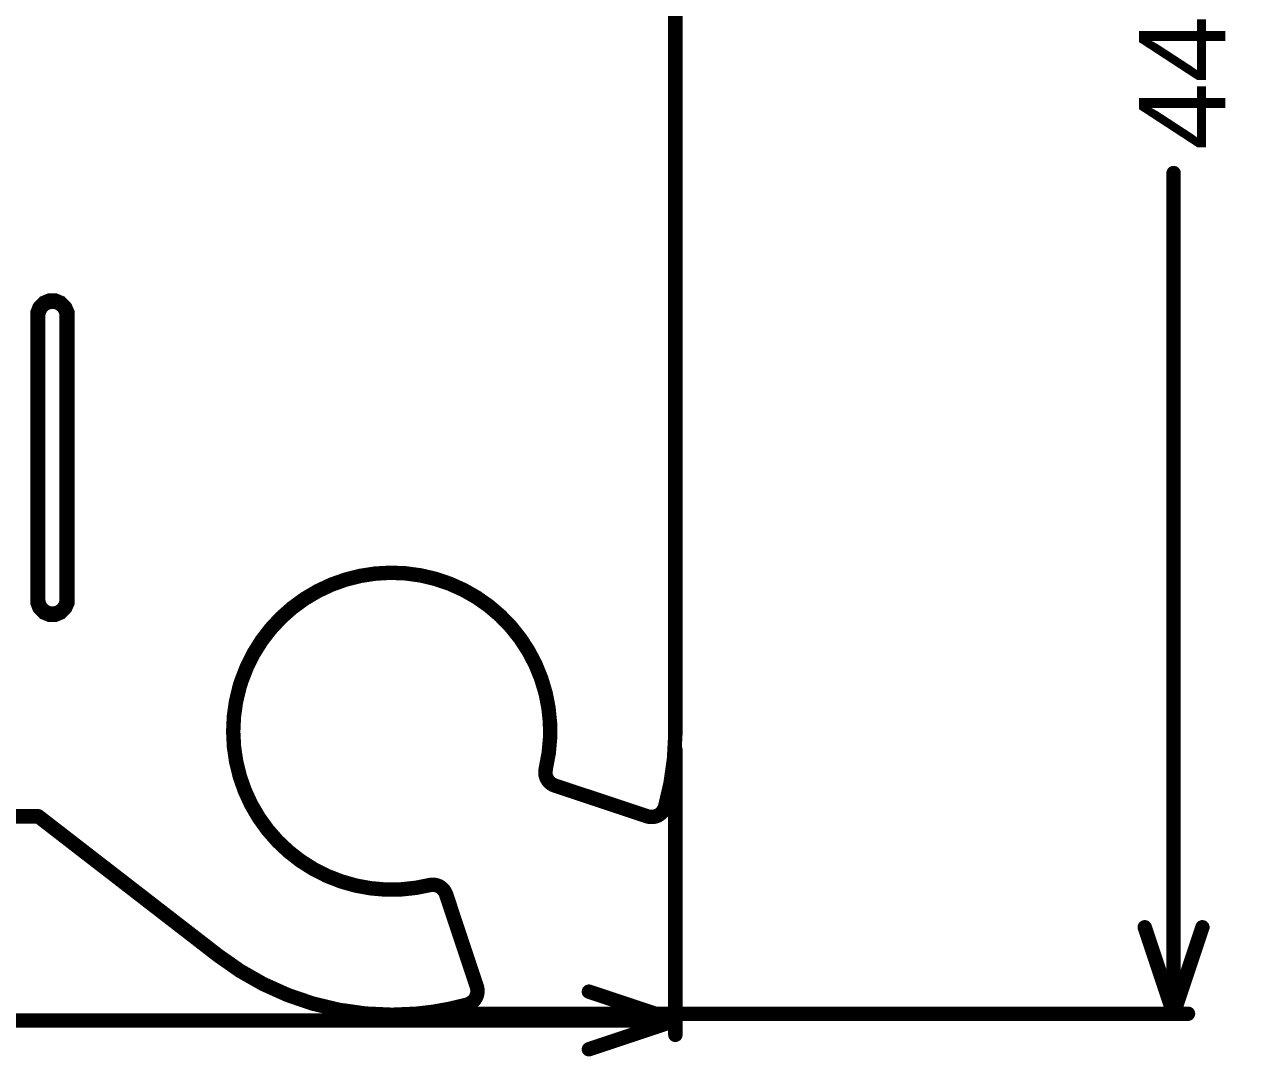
# Model space of a CAD drawing. Header units: inches. Extents: x -22 to 5433, y -13 to 5447.
# Drawn here: x 67.07 to 88.7, y -7.74 to 10.45 of the extents above; entities that cross this region are included whole.
import ezdxf

# ---------------------------------------------------------------- set-up
doc = ezdxf.new("R2010")
doc.units = ezdxf.units.IN
for name, color, linetype in [('Board_outline', 216, 'Continuous'), ('Multi-Layer', 9, 'Continuous'), ('Top Overlay', 2, 'Continuous')]:
    doc.layers.add(name, color=color, linetype=linetype)
doc.styles.add('Arial', font='', dxfattribs={"height": 0.2})
doc.styles.get('Arial').set_extended_font_data('Arial')

msp = doc.modelspace()

# ---------------------------------------------------------------- linework, layer by layer
at = {"layer": 'Board_outline'}
for points in [[(78.54130088, -1.95006722, 0.254, 0.254, 0), (78.5416006, 32.99499116, 0.254, 0.254, 0)], [(78.54130088, -1.95006722, 0.254, 0.254, 0), (78.5416006, 32.99499116, 0.254, 0.254, 0)], [(67.31059943999999, 5.317865919999999, 0.254, 0.254, -0.9999999999999999), (67.81059843999999, 5.317865919999999, 0.254, 0.254, 0)], [(67.31059943999999, 0.31786576, 0.254, 0.254, 0), (67.31059943999999, 5.317865919999999, 0.254, 0.254, 0)], [(67.31059943999999, 1.9580606, 0.254, 0.254, 0), (67.31059943999999, 5.317865919999999, 0.254, 0.254, 0)], [(67.81060098, 0.31786576, 0.254, 0.254, 0), (67.81060098, 5.317865919999999, 0.254, 0.254, 0)], [(70.89069896, -1.12190784, 0.254, 0.254, -0.9572810000000012), (76.25929884, -2.65351768, 0.254, 0.254, 0)], [(70.89069896, -1.12190784, 0.254, 0.254, -0.9572810000000012), (76.25929884, -2.65351768, 0.254, 0.254, 0)], [(67.81059843999999, 0.31786576, 0.254, 0.254, -0.9999999999999999), (67.31059943999999, 0.31786576, 0.254, 0.254, 0)], [(70.85959919999999, -1.2213082, 0.254, 0.254, 0), (70.89069896, -1.12190784, 0.254, 0.254, 0)], [(70.85959919999999, -1.2213082, 0.254, 0.254, 0), (70.89069896, -1.12190784, 0.254, 0.254, 0)], [(73.9648, -4.76680022, 0.254, 0.254, -0.5486190000000054), (70.85959919999999, -1.2213082, 0.254, 0.254, 0)], [(73.9648, -4.76680022, 0.254, 0.254, -0.5486190000000054), (70.85959919999999, -1.2213082, 0.254, 0.254, 0)], [(78.54133135999999, -2.05671166, 0.254, 0.254, -0.0658332704066397), (78.35596978, -3.35449418, 0.254, 0.254, 0)], [(78.54133135999999, -2.05671166, 0.254, 0.254, -0.0658332704066397), (78.35596978, -3.35449418, 0.254, 0.254, 0)], [(78.54130088, -1.95006722, 0.254, 0.254, -0.002747103453178338), (78.5416006, -2.00500742, 0.254, 0.254, 0)], [(78.54130088, -1.95006722, 0.254, 0.254, -0.002747103453178338), (78.5416006, -2.00500742, 0.254, 0.254, 0)], [(78.54132881999999, -2.05671166, 0.254, 0.254, 0), (78.5416006, -2.00500742, 0.254, 0.254, 0)], [(78.54132881999999, -2.05671166, 0.254, 0.254, 0), (78.5416006, -2.00500742, 0.254, 0.254, 0)], [(76.25600191999999, -2.66730734, 0.254, 0.254, -0.007608009999977666), (76.25040122, -2.75394674, 0.254, 0.254, 0)], [(76.25600191999999, -2.66730734, 0.254, 0.254, -0.007608009999977666), (76.25040122, -2.75394674, 0.254, 0.254, 0)], [(76.25599937999999, -2.66730734, 0.254, 0.254, 0), (76.25929884, -2.65351768, 0.254, 0.254, 0)], [(76.25599937999999, -2.66730734, 0.254, 0.254, 0), (76.25929884, -2.65351768, 0.254, 0.254, 0)], [(76.25039867999999, -2.75394674, 0.254, 0.254, 0), (76.25370068, -2.7755088, 0.254, 0.254, 0)], [(76.25039867999999, -2.75394674, 0.254, 0.254, 0), (76.25370068, -2.7755088, 0.254, 0.254, 0)], [(76.41860001999999, -2.96340784, 0.254, 0.254, -0.2679490000000094), (76.25370068, -2.77550626, 0.254, 0.254, 0)], [(76.41860001999999, -2.96340784, 0.254, 0.254, -0.2679490000000094), (76.25370068, -2.77550626, 0.254, 0.254, 0)], [(76.41860001999999, -2.96340784, 0.254, 0.254, 0), (76.41980144, -2.96380916, 0.254, 0.254, 0)], [(76.41860001999999, -2.96340784, 0.254, 0.254, 0), (76.41980144, -2.96380916, 0.254, 0.254, 0)], [(76.41980144, -2.96380916, 0.254, 0.254, 0), (78.04189878, -3.5041078, 0.254, 0.254, 0)], [(76.41980144, -2.96380916, 0.254, 0.254, 0), (78.04189878, -3.5041078, 0.254, 0.254, 0)], [(78.3503005, -3.36632804, 0.254, 0.254, -0.003162359999999652), (78.31680044, -3.4223071, 0.254, 0.254, 0)], [(78.3503005, -3.36632804, 0.254, 0.254, -0.003162359999999652), (78.31680044, -3.4223071, 0.254, 0.254, 0)], [(78.3503005, -3.36632804, 0.254, 0.254, 0), (78.35520016, -3.35420716, 0.254, 0.254, 0)], [(78.3503005, -3.36632804, 0.254, 0.254, 0), (78.35520016, -3.35420716, 0.254, 0.254, 0)], [(78.35520016, -3.35420716, 0.254, 0.254, 0), (78.35596978, -3.35449672, 0.254, 0.254, 0)], [(78.35520016, -3.35420716, 0.254, 0.254, 0), (78.35596978, -3.35449672, 0.254, 0.254, 0)], [(-4.6893988, -3.505006959999999, 0.254, 0.254, 0), (67.31059943999999, -3.505006959999999, 0.254, 0.254, 0)], [(-4.6893988, -3.505006959999999, 0.254, 0.254, 0), (67.31059943999999, -3.505006959999999, 0.254, 0.254, 0)], [(67.31059943999999, -3.505006959999999, 0.254, 0.254, 0), (70.48181991999999, -5.958982239999999, 0.254, 0.254, 0)], [(67.31059943999999, -3.505006959999999, 0.254, 0.254, 0), (70.48181991999999, -5.958982239999999, 0.254, 0.254, 0)], [(78.04189878, -3.5041078, 0.254, 0.254, 0), (78.06289949999999, -3.51008696, 0.254, 0.254, 0)], [(78.04189878, -3.5041078, 0.254, 0.254, 0), (78.06289949999999, -3.51008696, 0.254, 0.254, 0)], [(78.30249769999999, -3.438786619999999, 0.254, 0.254, -0.2679470000000032), (78.06289949999999, -3.51008696, 0.254, 0.254, 0)], [(78.30249769999999, -3.438786619999999, 0.254, 0.254, -0.2679470000000032), (78.06289949999999, -3.51008696, 0.254, 0.254, 0)], [(78.30250024, -3.438786619999999, 0.254, 0.254, 0), (78.31680044, -3.4223071, 0.254, 0.254, 0)], [(78.30250024, -3.438786619999999, 0.254, 0.254, 0), (78.31680044, -3.4223071, 0.254, 0.254, 0)], [(73.9648, -4.76679768, 0.254, 0.254, 0), (74.20390035999999, -4.71940636, 0.254, 0.254, 0)], [(73.9648, -4.76679768, 0.254, 0.254, 0), (74.20390035999999, -4.71940636, 0.254, 0.254, 0)], [(74.20390035999999, -4.71940636, 0.254, 0.254, 0), (74.20509924, -4.71910664, 0.254, 0.254, 0)], [(74.20390035999999, -4.71940636, 0.254, 0.254, 0), (74.20509924, -4.71910664, 0.254, 0.254, 0)], [(74.20509924, -4.71910664, 0.254, 0.254, -0.3639760000000018), (74.49260183999999, -4.86283762, 0.254, 0.254, 0)], [(74.20509924, -4.71910664, 0.254, 0.254, -0.3639760000000018), (74.49260183999999, -4.86283762, 0.254, 0.254, 0)], [(74.4925993, -4.86283762, 0.254, 0.254, 0), (74.50039964, -4.883208419999999, 0.254, 0.254, 0)], [(74.4925993, -4.86283762, 0.254, 0.254, 0), (74.50039964, -4.883208419999999, 0.254, 0.254, 0)], [(74.50039964, -4.883208419999999, 0.254, 0.254, 0), (75.04070082, -6.5053083, 0.254, 0.254, 0)], [(74.50039964, -4.883208419999999, 0.254, 0.254, 0), (75.04070082, -6.5053083, 0.254, 0.254, 0)], [(73.55018564, -7.004631659999999, 0.254, 0.254, -0.1665836944158109), (70.48181991999999, -5.958982239999999, 0.254, 0.254, 0)], [(73.55018564, -7.004631659999999, 0.254, 0.254, -0.1665836944158109), (70.48181991999999, -5.958982239999999, 0.254, 0.254, 0)], [(75.04479783999999, -6.519057319999999, 0.254, 0.254, -0.2679530000000012), (74.9806984, -6.760649419999999, 0.254, 0.254, 0)], [(75.04479783999999, -6.519057319999999, 0.254, 0.254, -0.2679530000000012), (74.9806984, -6.760649419999999, 0.254, 0.254, 0)], [(75.04070082, -6.5053083, 0.254, 0.254, 0), (75.04480038, -6.519057319999999, 0.254, 0.254, 0)], [(75.04070082, -6.5053083, 0.254, 0.254, 0), (75.04480038, -6.519057319999999, 0.254, 0.254, 0)], [(74.83569996, -6.83465994, 0.254, 0.254, 0), (74.91119892, -6.81380654, 0.254, 0.254, 0)], [(74.83569996, -6.83465994, 0.254, 0.254, 0), (74.91119892, -6.81380654, 0.254, 0.254, 0)], [(74.96469893999999, -6.77541952, 0.254, 0.254, -0.003138090000000105), (74.90969778, -6.810606139999999, 0.254, 0.254, 0)], [(74.96469893999999, -6.77541952, 0.254, 0.254, -0.003138090000000105), (74.90969778, -6.810606139999999, 0.254, 0.254, 0)], [(74.90970032, -6.81060868, 0.254, 0.254, 0), (74.91119892, -6.81380654, 0.254, 0.254, 0)], [(74.90970032, -6.81060868, 0.254, 0.254, 0), (74.91119892, -6.81380654, 0.254, 0.254, 0)], [(74.96469893999999, -6.77541952, 0.254, 0.254, 0), (74.98070094, -6.76065196, 0.254, 0.254, 0)], [(74.96469893999999, -6.77541952, 0.254, 0.254, 0), (74.98070094, -6.76065196, 0.254, 0.254, 0)], [(73.55018564, -7.004631659999999, 0.254, 0.254, 0), (73.97740094, -6.985988059999999, 0.254, 0.254, 0)], [(73.55018564, -7.004631659999999, 0.254, 0.254, 0), (73.97740094, -6.985988059999999, 0.254, 0.254, 0)], [(74.83569996, -6.83466248, 0.254, 0.254, -0.04366090000000035), (73.97740094, -6.985990599999999, 0.254, 0.254, 0)], [(74.83569996, -6.83466248, 0.254, 0.254, -0.04366090000000035), (73.97740094, -6.985990599999999, 0.254, 0.254, 0)]]:
    msp.add_lwpolyline(points, format="xyseb", dxfattribs=at)
for points in [[(67.24709944, 5.317865919999999, 0.127, 0.127, 1), (67.37409944, 5.317865919999999, 0.127, 0.127, 1)], [(67.24709944, 5.317865919999999, 0.127, 0.127, 1), (67.37409944, 5.317865919999999, 0.127, 0.127, 1)], [(67.24709944, 5.317865919999999, 0.127, 0.127, 1), (67.37409944, 5.317865919999999, 0.127, 0.127, 1)], [(67.74709843999999, 5.317865919999999, 0.127, 0.127, 1), (67.87409844, 5.317865919999999, 0.127, 0.127, 1)], [(67.74710098, 5.317865919999999, 0.127, 0.127, 1), (67.87410098, 5.317865919999999, 0.127, 0.127, 1)], [(67.24709944, 1.9580606, 0.127, 0.127, 1), (67.37409944, 1.9580606, 0.127, 0.127, 1)], [(67.24709944, 0.31786576, 0.127, 0.127, 1), (67.37409944, 0.31786576, 0.127, 0.127, 1)], [(67.24709944, 0.31786576, 0.127, 0.127, 1), (67.37409944, 0.31786576, 0.127, 0.127, 1)], [(67.74709843999999, 0.31786576, 0.127, 0.127, 1), (67.87409844, 0.31786576, 0.127, 0.127, 1)], [(67.74710098, 0.31786576, 0.127, 0.127, 1), (67.87410098, 0.31786576, 0.127, 0.127, 1)], [(70.82719895999999, -1.12190784, 0.127, 0.127, 1), (70.95419896, -1.12190784, 0.127, 0.127, 1)], [(70.82719895999999, -1.12190784, 0.127, 0.127, 1), (70.95419896, -1.12190784, 0.127, 0.127, 1)], [(70.82719895999999, -1.12190784, 0.127, 0.127, 1), (70.95419896, -1.12190784, 0.127, 0.127, 1)], [(70.82719895999999, -1.12190784, 0.127, 0.127, 1), (70.95419896, -1.12190784, 0.127, 0.127, 1)], [(70.7960992, -1.2213082, 0.127, 0.127, 1), (70.9230992, -1.2213082, 0.127, 0.127, 1)], [(70.7960992, -1.2213082, 0.127, 0.127, 1), (70.9230992, -1.2213082, 0.127, 0.127, 1)], [(70.7960992, -1.2213082, 0.127, 0.127, 1), (70.9230992, -1.2213082, 0.127, 0.127, 1)], [(70.7960992, -1.2213082, 0.127, 0.127, 1), (70.9230992, -1.2213082, 0.127, 0.127, 1)], [(78.47780088, -1.95006722, 0.127, 0.127, 1), (78.60480088, -1.95006722, 0.127, 0.127, 1)], [(78.47780088, -1.95006722, 0.127, 0.127, 1), (78.60480088, -1.95006722, 0.127, 0.127, 1)], [(78.47780088, -1.95006722, 0.127, 0.127, 1), (78.60480088, -1.95006722, 0.127, 0.127, 1)], [(78.47780088, -1.95006722, 0.127, 0.127, 1), (78.60480088, -1.95006722, 0.127, 0.127, 1)], [(78.47782882, -2.05671166, 0.127, 0.127, 1), (78.60482882, -2.05671166, 0.127, 0.127, 1)], [(78.47782882, -2.05671166, 0.127, 0.127, 1), (78.60482882, -2.05671166, 0.127, 0.127, 1)], [(78.47783136, -2.05671166, 0.127, 0.127, 1), (78.60483135999999, -2.05671166, 0.127, 0.127, 1)], [(78.47783136, -2.05671166, 0.127, 0.127, 1), (78.60483135999999, -2.05671166, 0.127, 0.127, 1)], [(78.47810059999999, -2.00500742, 0.127, 0.127, 1), (78.60510059999999, -2.00500742, 0.127, 0.127, 1)], [(78.47810059999999, -2.00500742, 0.127, 0.127, 1), (78.60510059999999, -2.00500742, 0.127, 0.127, 1)], [(78.47810059999999, -2.00500742, 0.127, 0.127, 1), (78.60510059999999, -2.00500742, 0.127, 0.127, 1)], [(78.47810059999999, -2.00500742, 0.127, 0.127, 1), (78.60510059999999, -2.00500742, 0.127, 0.127, 1)], [(76.19249938, -2.66730734, 0.127, 0.127, 1), (76.31949938, -2.66730734, 0.127, 0.127, 1)], [(76.19249938, -2.66730734, 0.127, 0.127, 1), (76.31949938, -2.66730734, 0.127, 0.127, 1)], [(76.19250192, -2.66730734, 0.127, 0.127, 1), (76.31950192, -2.66730734, 0.127, 0.127, 1)], [(76.19250192, -2.66730734, 0.127, 0.127, 1), (76.31950192, -2.66730734, 0.127, 0.127, 1)], [(76.19579884, -2.65351768, 0.127, 0.127, 1), (76.32279884, -2.65351768, 0.127, 0.127, 1)], [(76.19579884, -2.65351768, 0.127, 0.127, 1), (76.32279884, -2.65351768, 0.127, 0.127, 1)], [(76.19579884, -2.65351768, 0.127, 0.127, 1), (76.32279884, -2.65351768, 0.127, 0.127, 1)], [(76.19579884, -2.65351768, 0.127, 0.127, 1), (76.32279884, -2.65351768, 0.127, 0.127, 1)], [(76.18689868, -2.75394674, 0.127, 0.127, 1), (76.31389868, -2.75394674, 0.127, 0.127, 1)], [(76.18689868, -2.75394674, 0.127, 0.127, 1), (76.31389868, -2.75394674, 0.127, 0.127, 1)], [(76.18690122, -2.75394674, 0.127, 0.127, 1), (76.31390122, -2.75394674, 0.127, 0.127, 1)], [(76.18690122, -2.75394674, 0.127, 0.127, 1), (76.31390122, -2.75394674, 0.127, 0.127, 1)], [(76.19020067999999, -2.77550626, 0.127, 0.127, 1), (76.31720067999998, -2.77550626, 0.127, 0.127, 1)], [(76.19020067999999, -2.77550626, 0.127, 0.127, 1), (76.31720067999998, -2.77550626, 0.127, 0.127, 1)], [(76.19020067999999, -2.7755088, 0.127, 0.127, 1), (76.31720067999998, -2.7755088, 0.127, 0.127, 1)], [(76.19020067999999, -2.7755088, 0.127, 0.127, 1), (76.31720067999998, -2.7755088, 0.127, 0.127, 1)], [(76.35510002, -2.96340784, 0.127, 0.127, 1), (76.48210001999999, -2.96340784, 0.127, 0.127, 1)], [(76.35510002, -2.96340784, 0.127, 0.127, 1), (76.48210001999999, -2.96340784, 0.127, 0.127, 1)], [(76.35510002, -2.96340784, 0.127, 0.127, 1), (76.48210001999999, -2.96340784, 0.127, 0.127, 1)], [(76.35510002, -2.96340784, 0.127, 0.127, 1), (76.48210001999999, -2.96340784, 0.127, 0.127, 1)], [(76.35630144, -2.96380916, 0.127, 0.127, 1), (76.48330143999999, -2.96380916, 0.127, 0.127, 1)], [(76.35630144, -2.96380916, 0.127, 0.127, 1), (76.48330143999999, -2.96380916, 0.127, 0.127, 1)], [(76.35630144, -2.96380916, 0.127, 0.127, 1), (76.48330143999999, -2.96380916, 0.127, 0.127, 1)], [(76.35630144, -2.96380916, 0.127, 0.127, 1), (76.48330143999999, -2.96380916, 0.127, 0.127, 1)], [(78.2868005, -3.36632804, 0.127, 0.127, 1), (78.4138005, -3.36632804, 0.127, 0.127, 1)], [(78.2868005, -3.36632804, 0.127, 0.127, 1), (78.4138005, -3.36632804, 0.127, 0.127, 1)], [(78.2868005, -3.36632804, 0.127, 0.127, 1), (78.4138005, -3.36632804, 0.127, 0.127, 1)], [(78.2868005, -3.36632804, 0.127, 0.127, 1), (78.4138005, -3.36632804, 0.127, 0.127, 1)], [(78.29170016, -3.35420716, 0.127, 0.127, 1), (78.41870016, -3.35420716, 0.127, 0.127, 1)], [(78.29170016, -3.35420716, 0.127, 0.127, 1), (78.41870016, -3.35420716, 0.127, 0.127, 1)], [(78.29170016, -3.35420716, 0.127, 0.127, 1), (78.41870016, -3.35420716, 0.127, 0.127, 1)], [(78.29170016, -3.35420716, 0.127, 0.127, 1), (78.41870016, -3.35420716, 0.127, 0.127, 1)], [(78.29246977999999, -3.35449418, 0.127, 0.127, 1), (78.41946978, -3.35449418, 0.127, 0.127, 1)], [(78.29246977999999, -3.35449418, 0.127, 0.127, 1), (78.41946978, -3.35449418, 0.127, 0.127, 1)], [(78.29246977999999, -3.35449672, 0.127, 0.127, 1), (78.41946978, -3.35449672, 0.127, 0.127, 1)], [(78.29246977999999, -3.35449672, 0.127, 0.127, 1), (78.41946978, -3.35449672, 0.127, 0.127, 1)], [(67.24709944, -3.505006959999999, 0.127, 0.127, 1), (67.37409944, -3.505006959999999, 0.127, 0.127, 1)], [(67.24709944, -3.505006959999999, 0.127, 0.127, 1), (67.37409944, -3.505006959999999, 0.127, 0.127, 1)], [(67.24709944, -3.505006959999999, 0.127, 0.127, 1), (67.37409944, -3.505006959999999, 0.127, 0.127, 1)], [(67.24709944, -3.505006959999999, 0.127, 0.127, 1), (67.37409944, -3.505006959999999, 0.127, 0.127, 1)], [(77.97839877999999, -3.5041078, 0.127, 0.127, 1), (78.10539877999999, -3.5041078, 0.127, 0.127, 1)], [(77.97839877999999, -3.5041078, 0.127, 0.127, 1), (78.10539877999999, -3.5041078, 0.127, 0.127, 1)], [(77.97839877999999, -3.5041078, 0.127, 0.127, 1), (78.10539877999999, -3.5041078, 0.127, 0.127, 1)], [(77.97839877999999, -3.5041078, 0.127, 0.127, 1), (78.10539877999999, -3.5041078, 0.127, 0.127, 1)], [(77.9993995, -3.51008696, 0.127, 0.127, 1), (78.12639949999999, -3.51008696, 0.127, 0.127, 1)], [(77.9993995, -3.51008696, 0.127, 0.127, 1), (78.12639949999999, -3.51008696, 0.127, 0.127, 1)], [(77.9993995, -3.51008696, 0.127, 0.127, 1), (78.12639949999999, -3.51008696, 0.127, 0.127, 1)], [(77.9993995, -3.51008696, 0.127, 0.127, 1), (78.12639949999999, -3.51008696, 0.127, 0.127, 1)], [(78.2389977, -3.438786619999999, 0.127, 0.127, 1), (78.3659977, -3.438786619999999, 0.127, 0.127, 1)], [(78.2389977, -3.438786619999999, 0.127, 0.127, 1), (78.3659977, -3.438786619999999, 0.127, 0.127, 1)], [(78.23900024, -3.438786619999999, 0.127, 0.127, 1), (78.36600024, -3.438786619999999, 0.127, 0.127, 1)], [(78.23900024, -3.438786619999999, 0.127, 0.127, 1), (78.36600024, -3.438786619999999, 0.127, 0.127, 1)], [(78.25330043999999, -3.4223071, 0.127, 0.127, 1), (78.38030044, -3.4223071, 0.127, 0.127, 1)], [(78.25330043999999, -3.4223071, 0.127, 0.127, 1), (78.38030044, -3.4223071, 0.127, 0.127, 1)], [(78.25330043999999, -3.4223071, 0.127, 0.127, 1), (78.38030044, -3.4223071, 0.127, 0.127, 1)], [(78.25330043999999, -3.4223071, 0.127, 0.127, 1), (78.38030044, -3.4223071, 0.127, 0.127, 1)], [(73.90129999999999, -4.76679768, 0.127, 0.127, 1), (74.02829999999999, -4.76679768, 0.127, 0.127, 1)], [(73.90129999999999, -4.76679768, 0.127, 0.127, 1), (74.02829999999999, -4.76679768, 0.127, 0.127, 1)], [(73.90129999999999, -4.76680022, 0.127, 0.127, 1), (74.02829999999999, -4.76680022, 0.127, 0.127, 1)], [(73.90129999999999, -4.76680022, 0.127, 0.127, 1), (74.02829999999999, -4.76680022, 0.127, 0.127, 1)], [(74.14040036, -4.71940636, 0.127, 0.127, 1), (74.26740036, -4.71940636, 0.127, 0.127, 1)], [(74.14040036, -4.71940636, 0.127, 0.127, 1), (74.26740036, -4.71940636, 0.127, 0.127, 1)], [(74.14040036, -4.71940636, 0.127, 0.127, 1), (74.26740036, -4.71940636, 0.127, 0.127, 1)], [(74.14040036, -4.71940636, 0.127, 0.127, 1), (74.26740036, -4.71940636, 0.127, 0.127, 1)], [(74.14159924, -4.71910664, 0.127, 0.127, 1), (74.26859924, -4.71910664, 0.127, 0.127, 1)], [(74.14159924, -4.71910664, 0.127, 0.127, 1), (74.26859924, -4.71910664, 0.127, 0.127, 1)], [(74.14159924, -4.71910664, 0.127, 0.127, 1), (74.26859924, -4.71910664, 0.127, 0.127, 1)], [(74.14159924, -4.71910664, 0.127, 0.127, 1), (74.26859924, -4.71910664, 0.127, 0.127, 1)], [(74.4290993, -4.86283762, 0.127, 0.127, 1), (74.5560993, -4.86283762, 0.127, 0.127, 1)], [(74.4290993, -4.86283762, 0.127, 0.127, 1), (74.5560993, -4.86283762, 0.127, 0.127, 1)], [(74.42910184, -4.86283762, 0.127, 0.127, 1), (74.55610184, -4.86283762, 0.127, 0.127, 1)], [(74.42910184, -4.86283762, 0.127, 0.127, 1), (74.55610184, -4.86283762, 0.127, 0.127, 1)], [(74.43689964, -4.883208419999999, 0.127, 0.127, 1), (74.56389964, -4.883208419999999, 0.127, 0.127, 1)], [(74.43689964, -4.883208419999999, 0.127, 0.127, 1), (74.56389964, -4.883208419999999, 0.127, 0.127, 1)], [(74.43689964, -4.883208419999999, 0.127, 0.127, 1), (74.56389964, -4.883208419999999, 0.127, 0.127, 1)], [(74.43689964, -4.883208419999999, 0.127, 0.127, 1), (74.56389964, -4.883208419999999, 0.127, 0.127, 1)], [(70.41831992, -5.958982239999999, 0.127, 0.127, 1), (70.54531992, -5.958982239999999, 0.127, 0.127, 1)], [(70.41831992, -5.958982239999999, 0.127, 0.127, 1), (70.54531992, -5.958982239999999, 0.127, 0.127, 1)], [(70.41831992, -5.958982239999999, 0.127, 0.127, 1), (70.54531992, -5.958982239999999, 0.127, 0.127, 1)], [(70.41831992, -5.958982239999999, 0.127, 0.127, 1), (70.54531992, -5.958982239999999, 0.127, 0.127, 1)], [(74.97720082, -6.5053083, 0.127, 0.127, 1), (75.10420081999999, -6.5053083, 0.127, 0.127, 1)], [(74.97720082, -6.5053083, 0.127, 0.127, 1), (75.10420081999999, -6.5053083, 0.127, 0.127, 1)], [(74.97720082, -6.5053083, 0.127, 0.127, 1), (75.10420081999999, -6.5053083, 0.127, 0.127, 1)], [(74.97720082, -6.5053083, 0.127, 0.127, 1), (75.10420081999999, -6.5053083, 0.127, 0.127, 1)], [(74.98129784, -6.519057319999999, 0.127, 0.127, 1), (75.10829784, -6.519057319999999, 0.127, 0.127, 1)], [(74.98129784, -6.519057319999999, 0.127, 0.127, 1), (75.10829784, -6.519057319999999, 0.127, 0.127, 1)], [(74.98130038, -6.519057319999999, 0.127, 0.127, 1), (75.10830038, -6.519057319999999, 0.127, 0.127, 1)], [(74.98130038, -6.519057319999999, 0.127, 0.127, 1), (75.10830038, -6.519057319999999, 0.127, 0.127, 1)], [(74.84619778, -6.810606139999999, 0.127, 0.127, 1), (74.97319777999999, -6.810606139999999, 0.127, 0.127, 1)], [(74.84619778, -6.810606139999999, 0.127, 0.127, 1), (74.97319777999999, -6.810606139999999, 0.127, 0.127, 1)], [(74.84620032, -6.81060868, 0.127, 0.127, 1), (74.97320031999999, -6.81060868, 0.127, 0.127, 1)], [(74.84620032, -6.81060868, 0.127, 0.127, 1), (74.97320031999999, -6.81060868, 0.127, 0.127, 1)], [(74.84769892, -6.81380654, 0.127, 0.127, 1), (74.97469892, -6.81380654, 0.127, 0.127, 1)], [(74.84769892, -6.81380654, 0.127, 0.127, 1), (74.97469892, -6.81380654, 0.127, 0.127, 1)], [(74.84769892, -6.81380654, 0.127, 0.127, 1), (74.97469892, -6.81380654, 0.127, 0.127, 1)], [(74.84769892, -6.81380654, 0.127, 0.127, 1), (74.97469892, -6.81380654, 0.127, 0.127, 1)], [(74.90119894, -6.77541952, 0.127, 0.127, 1), (75.02819894, -6.77541952, 0.127, 0.127, 1)], [(74.90119894, -6.77541952, 0.127, 0.127, 1), (75.02819894, -6.77541952, 0.127, 0.127, 1)], [(74.90119894, -6.77541952, 0.127, 0.127, 1), (75.02819894, -6.77541952, 0.127, 0.127, 1)], [(74.90119894, -6.77541952, 0.127, 0.127, 1), (75.02819894, -6.77541952, 0.127, 0.127, 1)], [(74.91719839999999, -6.760649419999999, 0.127, 0.127, 1), (75.04419839999998, -6.760649419999999, 0.127, 0.127, 1)], [(74.91719839999999, -6.760649419999999, 0.127, 0.127, 1), (75.04419839999998, -6.760649419999999, 0.127, 0.127, 1)], [(74.91720094, -6.76065196, 0.127, 0.127, 1), (75.04420094, -6.76065196, 0.127, 0.127, 1)], [(74.91720094, -6.76065196, 0.127, 0.127, 1), (75.04420094, -6.76065196, 0.127, 0.127, 1)], [(73.48668563999999, -7.004631659999999, 0.127, 0.127, 1), (73.61368564, -7.004631659999999, 0.127, 0.127, 1)], [(73.48668563999999, -7.004631659999999, 0.127, 0.127, 1), (73.61368564, -7.004631659999999, 0.127, 0.127, 1)], [(73.48668563999999, -7.004631659999999, 0.127, 0.127, 1), (73.61368564, -7.004631659999999, 0.127, 0.127, 1)], [(73.48668563999999, -7.004631659999999, 0.127, 0.127, 1), (73.61368564, -7.004631659999999, 0.127, 0.127, 1)], [(73.91390093999999, -6.985988059999999, 0.127, 0.127, 1), (74.04090094, -6.985988059999999, 0.127, 0.127, 1)], [(73.91390093999999, -6.985988059999999, 0.127, 0.127, 1), (74.04090094, -6.985988059999999, 0.127, 0.127, 1)], [(73.91390093999999, -6.985990599999999, 0.127, 0.127, 1), (74.04090094, -6.985990599999999, 0.127, 0.127, 1)], [(73.91390093999999, -6.985990599999999, 0.127, 0.127, 1), (74.04090094, -6.985990599999999, 0.127, 0.127, 1)], [(74.77219996, -6.83465994, 0.127, 0.127, 1), (74.89919996, -6.83465994, 0.127, 0.127, 1)], [(74.77219996, -6.83465994, 0.127, 0.127, 1), (74.89919996, -6.83465994, 0.127, 0.127, 1)], [(74.77219996, -6.83466248, 0.127, 0.127, 1), (74.89919996, -6.83466248, 0.127, 0.127, 1)], [(74.77219996, -6.83466248, 0.127, 0.127, 1), (74.89919996, -6.83466248, 0.127, 0.127, 1)]]:
    msp.add_lwpolyline(points, format="xyseb", close=True, dxfattribs=at)
at = {"layer": 'Multi-Layer'}
for p, q in [((67.34657346, 5.6376062), (67.24057418, 5.53146976)), ((67.48510252, 5.69514736), (67.34657346, 5.6376062)), ((67.63510475999999, 5.69534294), (67.48510252, 5.69514736)), ((67.77378368, 5.63816754), (67.63510475999999, 5.69534294)), ((67.88005982, 5.53230796), (67.77378368, 5.63816754)), ((67.24057418, 5.53146976), (67.18321844, 5.39286704)), ((67.93778132, 5.3938551), (67.88005982, 5.53230796)), ((67.18321844, 5.39286704), (67.18321844, 5.317865919999999)), ((67.18321844, 5.317865919999999), (67.18321844, 0.31786576)), ((67.18321844, 5.317865919999999), (67.18321844, 5.317865919999999)), ((67.9379769, 5.31885398), (67.93778132, 5.3938551)), ((67.93798197999999, 5.317865919999999), (67.9379769, 5.31885398)), ((67.93798197999999, 0.31786576), (67.93798197999999, 5.317865919999999)), ((67.18321844, 0.31786576), (67.18321844, 0.2428621)), ((67.18321844, 0.2428621), (67.24057418, 0.10425938)), ((67.88005982, 0.10342118), (67.93778132, 0.24187404)), ((67.93778132, 0.24187404), (67.9379769, 0.31687516)), ((67.9379769, 0.3168777), (67.93798197999999, 0.31786576)), ((67.9379769, 0.31687516), (67.9379769, 0.3168777)), ((67.24057418, 0.10425938), (67.34657346, -0.00187706)), ((67.77378368, -0.0024384), (67.88005982, 0.10342118)), ((67.34657346, -0.00187706), (67.48510252, -0.05941821999999999)), ((67.48510252, -0.05941821999999999), (67.63510475999999, -0.0596138)), ((67.63510475999999, -0.0596138), (67.77378368, -0.0024384))]:
    msp.add_line(p, q, dxfattribs=at)
at = {"layer": 'Top Overlay'}
for points in [[(87.32411034, -6.985990599999999, 0.254, 0.254, 0), (87.32411034, 7.83592032, 0.254, 0.254, 0)], [(78.54130088, -7.358407939999999, 0.254, 0.254, 0), (78.54130088, -2.33106722, 0.254, 0.254, 0)], [(86.81611034, -5.4619906, 0.254, 0.254, 0), (87.32411034, -6.985990599999999, 0.254, 0.254, 0)], [(87.32411034, -6.985990599999999, 0.254, 0.254, 0), (87.83211033999999, -5.4619906, 0.254, 0.254, 0)], [(77.01730088, -6.59640794, 0.254, 0.254, 0), (78.54130088, -7.104407939999999, 0.254, 0.254, 0)], [(74.35840094, -6.985990599999999, 0.254, 0.254, 0), (87.57811034, -6.985990599999999, 0.254, 0.254, 0)], [(36.03202597999999, -7.104407939999999, 0.254, 0.254, 0), (78.54130088, -7.104407939999999, 0.254, 0.254, 0)], [(77.01730088, -7.61240794, 0.254, 0.254, 0), (78.54130088, -7.104407939999999, 0.254, 0.254, 0)]]:
    msp.add_lwpolyline(points, format="xyseb", dxfattribs=at)
for points in [[(87.26061033999999, 7.83592032, 0.127, 0.127, 1), (87.38761034, 7.83592032, 0.127, 0.127, 1)], [(78.47780088, -2.33106722, 0.127, 0.127, 1), (78.60480088, -2.33106722, 0.127, 0.127, 1)], [(86.75261033999999, -5.4619906, 0.127, 0.127, 1), (86.87961034, -5.4619906, 0.127, 0.127, 1)], [(87.76861034, -5.4619906, 0.127, 0.127, 1), (87.89561034, -5.4619906, 0.127, 0.127, 1)], [(76.95380088, -6.59640794, 0.127, 0.127, 1), (77.08080088, -6.59640794, 0.127, 0.127, 1)], [(74.29490093999999, -6.985990599999999, 0.127, 0.127, 1), (74.42190093999999, -6.985990599999999, 0.127, 0.127, 1)], [(87.26061033999999, -6.985990599999999, 0.127, 0.127, 1), (87.38761034, -6.985990599999999, 0.127, 0.127, 1)], [(87.26061033999999, -6.985990599999999, 0.127, 0.127, 1), (87.38761034, -6.985990599999999, 0.127, 0.127, 1)], [(87.26061033999999, -6.985990599999999, 0.127, 0.127, 1), (87.38761034, -6.985990599999999, 0.127, 0.127, 1)], [(87.51461033999999, -6.985990599999999, 0.127, 0.127, 1), (87.64161034, -6.985990599999999, 0.127, 0.127, 1)], [(78.47780088, -7.104407939999999, 0.127, 0.127, 1), (78.60480088, -7.104407939999999, 0.127, 0.127, 1)], [(78.47780088, -7.104407939999999, 0.127, 0.127, 1), (78.60480088, -7.104407939999999, 0.127, 0.127, 1)], [(78.47780088, -7.104407939999999, 0.127, 0.127, 1), (78.60480088, -7.104407939999999, 0.127, 0.127, 1)], [(78.47780088, -7.358407939999999, 0.127, 0.127, 1), (78.60480088, -7.358407939999999, 0.127, 0.127, 1)], [(76.95380088, -7.61240794, 0.127, 0.127, 1), (77.08080088, -7.61240794, 0.127, 0.127, 1)]]:
    msp.add_lwpolyline(points, format="xyseb", close=True, dxfattribs=at)

# ---------------------------------------------------------------- texts
at = {"layer": 'Top Overlay', "style": 'Arial'}
msp.add_text('44.98 (mm)', height=1.524, rotation=90, dxfattribs=at).set_placement((88.23826396, 8.242317779999999))

doc.saveas('drawing.dxf')
